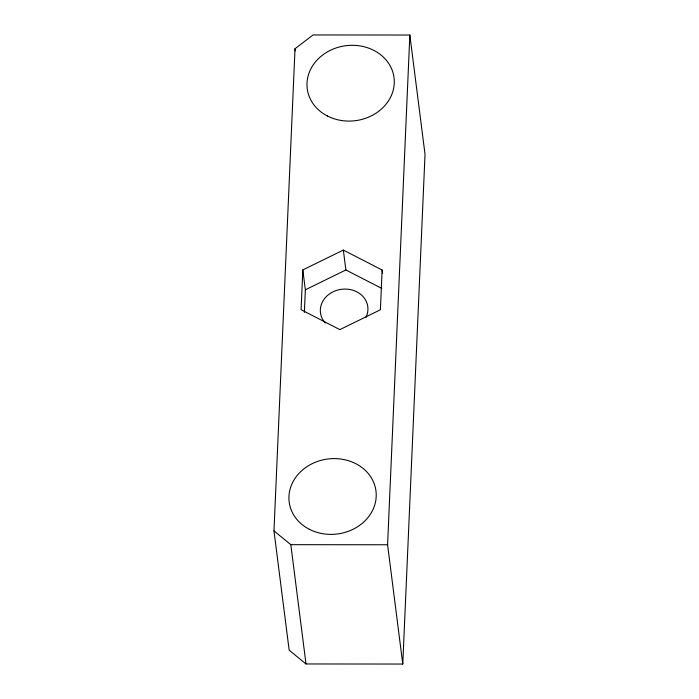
<?xml version="1.0" encoding="UTF-8"?>
<svg xmlns="http://www.w3.org/2000/svg" width="699" height="699" viewBox="0 0 699 699"><rect width="100%" height="100%" fill="white"/><g stroke="black" fill="none" stroke-linecap="round" stroke-linejoin="round"><path stroke-width="1.05" d="M273.973 530.891L295.022 48.712L313.073 34.95L409.841 35.037L425.027 154.322L402.773 664.05L306.013 663.963L289.159 650.166L273.973 530.891L290.819 544.678L387.587 544.766L402.773 664.05M302.816 269.928L301.077 309.701L339.863 329.622L380.396 309.771L382.126 270.006L343.34 250.085L302.816 269.928L305.349 289.814L304.362 312.383M387.587 544.766L409.841 35.037M305.349 289.814L345.874 269.963L381.75 288.39M382.126 270.006L382.528 273.143M343.34 250.085L345.874 269.963M295.022 48.712L295.293 50.861M290.819 544.678L306.013 663.963M325.332 322.999A23.862 20.612 -7.3 0 1 326.721 296.201A23.862 20.612 -7.3 0 1 357.39 292.156A23.862 20.612 -7.3 0 1 365.769 317.661M309.334 529.292A43.74 37.781 -7.3 0 0 376.202 496.535A43.74 37.781 -7.3 0 0 312.2 463.664A43.74 37.781 -7.3 0 0 309.334 529.292M327.385 115.99A43.74 37.781 -7.3 0 0 394.253 83.242A43.74 37.781 -7.3 0 0 330.243 50.372A43.74 37.781 -7.3 0 0 327.385 115.99"/></g></svg>
